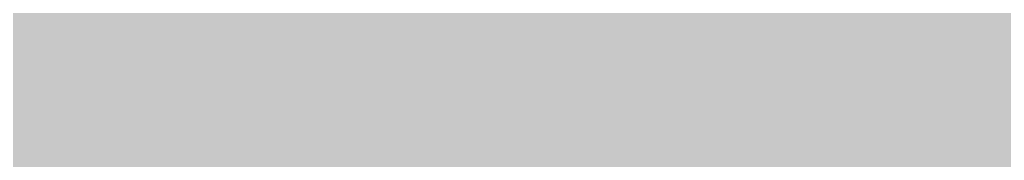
# Model space of a CAD drawing. Header units: millimetres. Extents: x 3633 to 4233, y 3223 to 4074.
# Drawn here: x 3724 to 3805.7, y 3287.1 to 3298.7 of the extents above; entities that cross this region are included whole.
import ezdxf

# ---------------------------------------------------------------- set-up
doc = ezdxf.new("R2010")
doc.units = ezdxf.units.MM
doc.layers.add('GREEN', color=7, linetype='Continuous', true_color=0x007f00)
doc.layers.add('GSCOLORFILL', color=7, linetype='Continuous', lineweight=0)

# ---------------------------------------------------------------- blocks, each defined once
blk = doc.blocks.new('MR-GM-32-6')
at = {"layer": 'GREEN', "lineweight": 9, "true_color": 0x007f00}
h = blk.add_hatch(color=96, dxfattribs=at)
edge = h.paths.add_edge_path()
edge.add_spline(control_points=[(-151.598, 65.758), (-151.598, 65.758), (-151.598, 69.576), (-151.598, 69.576), (-151.598, 69.576), (-152.257, 69.576), (-152.257, 69.576), (-152.257, 69.576), (-152.257, 70.156), (-152.257, 70.156), (-152.257, 70.156), (-151.598, 70.156), (-151.598, 70.156), (-151.598, 70.156), (-151.598, 70.624), (-151.598, 70.624), (-151.598, 70.919), (-151.572, 71.139), (-151.52, 71.282), (-151.448, 71.475), (-151.322, 71.632), (-151.141, 71.752), (-150.96, 71.872), (-150.707, 71.932), (-150.381, 71.932), (-150.171, 71.932), (-149.939, 71.907), (-149.685, 71.858), (-149.685, 71.858), (-149.797, 71.208), (-149.797, 71.208), (-149.951, 71.235), (-150.098, 71.249), (-150.236, 71.249), (-150.462, 71.249), (-150.622, 71.201), (-150.716, 71.104), (-150.81, 71.007), (-150.857, 70.827), (-150.857, 70.562), (-150.857, 70.562), (-150.857, 70.156), (-150.857, 70.156), (-150.857, 70.156), (-150, 70.156), (-150, 70.156), (-150, 70.156), (-150, 69.576), (-150, 69.576), (-150, 69.576), (-150.857, 69.576), (-150.857, 69.576), (-150.857, 69.576), (-150.857, 65.758), (-150.857, 65.758), (-150.857, 65.758), (-151.598, 65.758), (-151.598, 65.758)], knot_values=[0, 0, 0, 0, 1, 1, 1, 2, 2, 2, 3, 3, 3, 4, 4, 4, 5, 5, 5, 6, 6, 6, 7, 7, 7, 8, 8, 8, 9, 9, 9, 10, 10, 10, 11, 11, 11, 12, 12, 12, 13, 13, 13, 14, 14, 14, 15, 15, 15, 16, 16, 16, 17, 17, 17, 18, 18, 18, 19, 19, 19, 19], degree=3, periodic=0)
edge = h.paths.add_edge_path(flags=16)
edge.add_spline(control_points=[(-156.004, 67.957), (-156.004, 67.393), (-155.882, 66.972), (-155.636, 66.692), (-155.39, 66.411), (-155.081, 66.271), (-154.708, 66.271), (-154.338, 66.271), (-154.031, 66.412), (-153.785, 66.694), (-153.539, 66.975), (-153.416, 67.405), (-153.416, 67.982), (-153.416, 68.526), (-153.54, 68.938), (-153.787, 69.218), (-154.034, 69.498), (-154.341, 69.638), (-154.708, 69.638), (-155.081, 69.638), (-155.39, 69.499), (-155.636, 69.22), (-155.882, 68.941), (-156.004, 68.52), (-156.004, 67.957)], knot_values=[0, 0, 0, 0, 1, 1, 1, 2, 2, 2, 3, 3, 3, 4, 4, 4, 5, 5, 5, 6, 6, 6, 7, 7, 7, 8, 8, 8, 8], degree=3, periodic=0)
edge = h.paths.add_edge_path()
edge.add_spline(control_points=[(-156.77, 67.957), (-156.77, 68.771), (-156.544, 69.374), (-156.091, 69.766), (-155.713, 70.092), (-155.252, 70.255), (-154.708, 70.255), (-154.104, 70.255), (-153.609, 70.057), (-153.226, 69.661), (-152.842, 69.265), (-152.65, 68.717), (-152.65, 68.019), (-152.65, 67.453), (-152.735, 67.008), (-152.905, 66.683), (-153.075, 66.359), (-153.322, 66.107), (-153.646, 65.927), (-153.971, 65.748), (-154.324, 65.658), (-154.708, 65.658), (-155.324, 65.658), (-155.822, 65.856), (-156.201, 66.251), (-156.581, 66.645), (-156.77, 67.214), (-156.77, 67.957)], knot_values=[0, 0, 0, 0, 1, 1, 1, 2, 2, 2, 3, 3, 3, 4, 4, 4, 5, 5, 5, 6, 6, 6, 7, 7, 7, 8, 8, 8, 9, 9, 9, 9], degree=3, periodic=0)
edge = h.paths.add_edge_path()
edge.add_spline(control_points=[(-159.578, 66.425), (-159.578, 66.425), (-159.47, 65.766), (-159.47, 65.766), (-159.68, 65.722), (-159.868, 65.7), (-160.033, 65.7), (-160.304, 65.7), (-160.514, 65.742), (-160.663, 65.828), (-160.812, 65.914), (-160.917, 66.026), (-160.977, 66.166), (-161.038, 66.305), (-161.069, 66.598), (-161.069, 67.046), (-161.069, 67.046), (-161.069, 69.576), (-161.069, 69.576), (-161.069, 69.576), (-161.615, 69.576), (-161.615, 69.576), (-161.615, 69.576), (-161.615, 70.156), (-161.615, 70.156), (-161.615, 70.156), (-161.069, 70.156), (-161.069, 70.156), (-161.069, 70.156), (-161.069, 71.245), (-161.069, 71.245), (-161.069, 71.245), (-160.328, 71.692), (-160.328, 71.692), (-160.328, 71.692), (-160.328, 70.156), (-160.328, 70.156), (-160.328, 70.156), (-159.578, 70.156), (-159.578, 70.156), (-159.578, 70.156), (-159.578, 69.576), (-159.578, 69.576), (-159.578, 69.576), (-160.328, 69.576), (-160.328, 69.576), (-160.328, 69.576), (-160.328, 67.004), (-160.328, 67.004), (-160.328, 66.792), (-160.314, 66.655), (-160.288, 66.594), (-160.262, 66.534), (-160.219, 66.485), (-160.16, 66.449), (-160.101, 66.413), (-160.016, 66.395), (-159.905, 66.395), (-159.822, 66.395), (-159.713, 66.405), (-159.578, 66.425)], knot_values=[0, 0, 0, 0, 1, 1, 1, 2, 2, 2, 3, 3, 3, 4, 4, 4, 5, 5, 5, 6, 6, 6, 7, 7, 7, 8, 8, 8, 9, 9, 9, 10, 10, 10, 11, 11, 11, 12, 12, 12, 13, 13, 13, 14, 14, 14, 15, 15, 15, 16, 16, 16, 17, 17, 17, 18, 18, 18, 19, 19, 19, 20, 20, 20, 20], degree=3, periodic=0)
edge = h.paths.add_edge_path()
edge.add_spline(control_points=[(-165.922, 65.758), (-165.922, 65.758), (-165.922, 70.156), (-165.922, 70.156), (-165.922, 70.156), (-165.251, 70.156), (-165.251, 70.156), (-165.251, 70.156), (-165.251, 69.53), (-165.251, 69.53), (-164.928, 70.013), (-164.462, 70.255), (-163.852, 70.255), (-163.587, 70.255), (-163.343, 70.207), (-163.121, 70.112), (-162.898, 70.017), (-162.732, 69.892), (-162.622, 69.737), (-162.511, 69.583), (-162.434, 69.399), (-162.39, 69.187), (-162.362, 69.049), (-162.348, 68.807), (-162.348, 68.462), (-162.348, 68.462), (-162.348, 65.758), (-162.348, 65.758), (-162.348, 65.758), (-163.094, 65.758), (-163.094, 65.758), (-163.094, 65.758), (-163.094, 68.433), (-163.094, 68.433), (-163.094, 68.737), (-163.123, 68.964), (-163.181, 69.114), (-163.239, 69.265), (-163.342, 69.385), (-163.489, 69.475), (-163.637, 69.564), (-163.81, 69.609), (-164.009, 69.609), (-164.327, 69.609), (-164.6, 69.508), (-164.831, 69.307), (-165.062, 69.105), (-165.177, 68.723), (-165.177, 68.16), (-165.177, 68.16), (-165.177, 65.758), (-165.177, 65.758), (-165.177, 65.758), (-165.922, 65.758), (-165.922, 65.758)], knot_values=[0, 0, 0, 0, 1, 1, 1, 2, 2, 2, 3, 3, 3, 4, 4, 4, 5, 5, 5, 6, 6, 6, 7, 7, 7, 8, 8, 8, 9, 9, 9, 10, 10, 10, 11, 11, 11, 12, 12, 12, 13, 13, 13, 14, 14, 14, 15, 15, 15, 16, 16, 16, 17, 17, 17, 18, 18, 18, 18], degree=3, periodic=0)
edge = h.paths.add_edge_path(flags=16)
edge.add_spline(control_points=[(-170.076, 68.379), (-170.076, 68.379), (-167.62, 68.379), (-167.62, 68.379), (-167.653, 68.749), (-167.747, 69.027), (-167.902, 69.211), (-168.139, 69.499), (-168.447, 69.642), (-168.825, 69.642), (-169.167, 69.642), (-169.455, 69.528), (-169.689, 69.298), (-169.922, 69.069), (-170.051, 68.763), (-170.076, 68.379)], knot_values=[0, 0, 0, 0, 1, 1, 1, 2, 2, 2, 3, 3, 3, 4, 4, 4, 5, 5, 5, 5], degree=3, periodic=0)
edge = h.paths.add_edge_path()
edge.add_spline(control_points=[(-167.628, 67.174), (-167.628, 67.174), (-166.858, 67.079), (-166.858, 67.079), (-166.98, 66.629), (-167.205, 66.28), (-167.533, 66.031), (-167.862, 65.783), (-168.281, 65.658), (-168.792, 65.658), (-169.435, 65.658), (-169.945, 65.857), (-170.322, 66.253), (-170.699, 66.649), (-170.887, 67.204), (-170.887, 67.919), (-170.887, 68.659), (-170.697, 69.234), (-170.316, 69.642), (-169.935, 70.051), (-169.441, 70.255), (-168.833, 70.255), (-168.246, 70.255), (-167.765, 70.055), (-167.392, 69.655), (-167.02, 69.254), (-166.833, 68.691), (-166.833, 67.965), (-166.833, 67.921), (-166.835, 67.855), (-166.837, 67.766), (-166.837, 67.766), (-170.117, 67.766), (-170.117, 67.766), (-170.09, 67.283), (-169.953, 66.913), (-169.707, 66.656), (-169.462, 66.4), (-169.155, 66.271), (-168.788, 66.271), (-168.515, 66.271), (-168.281, 66.343), (-168.088, 66.487), (-167.895, 66.63), (-167.742, 66.859), (-167.628, 67.174)], knot_values=[0, 0, 0, 0, 1, 1, 1, 2, 2, 2, 3, 3, 3, 4, 4, 4, 5, 5, 5, 6, 6, 6, 7, 7, 7, 8, 8, 8, 9, 9, 9, 10, 10, 10, 11, 11, 11, 12, 12, 12, 13, 13, 13, 14, 14, 14, 15, 15, 15, 15], degree=3, periodic=0)
edge = h.paths.add_edge_path()
edge.add_spline(control_points=[(-177.704, 65.758), (-177.704, 65.758), (-177.704, 70.156), (-177.704, 70.156), (-177.704, 70.156), (-177.037, 70.156), (-177.037, 70.156), (-177.037, 70.156), (-177.037, 69.539), (-177.037, 69.539), (-176.899, 69.754), (-176.715, 69.927), (-176.486, 70.058), (-176.257, 70.19), (-175.996, 70.255), (-175.704, 70.255), (-175.378, 70.255), (-175.111, 70.187), (-174.902, 70.052), (-174.694, 69.917), (-174.547, 69.728), (-174.461, 69.485), (-174.113, 69.998), (-173.661, 70.255), (-173.103, 70.255), (-172.667, 70.255), (-172.331, 70.134), (-172.097, 69.893), (-171.862, 69.651), (-171.745, 69.279), (-171.745, 68.777), (-171.745, 68.777), (-171.745, 65.758), (-171.745, 65.758), (-171.745, 65.758), (-172.486, 65.758), (-172.486, 65.758), (-172.486, 65.758), (-172.486, 68.528), (-172.486, 68.528), (-172.486, 68.826), (-172.51, 69.041), (-172.558, 69.172), (-172.607, 69.303), (-172.694, 69.409), (-172.821, 69.489), (-172.948, 69.569), (-173.098, 69.609), (-173.269, 69.609), (-173.578, 69.609), (-173.835, 69.506), (-174.039, 69.3), (-174.243, 69.095), (-174.345, 68.766), (-174.345, 68.313), (-174.345, 68.313), (-174.345, 65.758), (-174.345, 65.758), (-174.345, 65.758), (-175.091, 65.758), (-175.091, 65.758), (-175.091, 65.758), (-175.091, 68.615), (-175.091, 68.615), (-175.091, 68.946), (-175.152, 69.195), (-175.273, 69.361), (-175.394, 69.526), (-175.593, 69.609), (-175.869, 69.609), (-176.079, 69.609), (-176.273, 69.554), (-176.451, 69.443), (-176.629, 69.333), (-176.758, 69.171), (-176.838, 68.959), (-176.918, 68.746), (-176.958, 68.44), (-176.958, 68.04), (-176.958, 68.04), (-176.958, 65.758), (-176.958, 65.758), (-176.958, 65.758), (-177.704, 65.758), (-177.704, 65.758)], knot_values=[0, 0, 0, 0, 1, 1, 1, 2, 2, 2, 3, 3, 3, 4, 4, 4, 5, 5, 5, 6, 6, 6, 7, 7, 7, 8, 8, 8, 9, 9, 9, 10, 10, 10, 11, 11, 11, 12, 12, 12, 13, 13, 13, 14, 14, 14, 15, 15, 15, 16, 16, 16, 17, 17, 17, 18, 18, 18, 19, 19, 19, 20, 20, 20, 21, 21, 21, 22, 22, 22, 23, 23, 23, 24, 24, 24, 25, 25, 25, 26, 26, 26, 27, 27, 27, 28, 28, 28, 28], degree=3, periodic=0)
edge = h.paths.add_edge_path()
edge.add_spline(control_points=[(-178.433, 66.425), (-178.433, 66.425), (-178.325, 65.766), (-178.325, 65.766), (-178.535, 65.722), (-178.723, 65.7), (-178.888, 65.7), (-179.159, 65.7), (-179.369, 65.742), (-179.518, 65.828), (-179.667, 65.914), (-179.772, 66.026), (-179.832, 66.166), (-179.893, 66.305), (-179.924, 66.598), (-179.924, 67.046), (-179.924, 67.046), (-179.924, 69.576), (-179.924, 69.576), (-179.924, 69.576), (-180.47, 69.576), (-180.47, 69.576), (-180.47, 69.576), (-180.47, 70.156), (-180.47, 70.156), (-180.47, 70.156), (-179.924, 70.156), (-179.924, 70.156), (-179.924, 70.156), (-179.924, 71.245), (-179.924, 71.245), (-179.924, 71.245), (-179.182, 71.692), (-179.182, 71.692), (-179.182, 71.692), (-179.182, 70.156), (-179.182, 70.156), (-179.182, 70.156), (-178.433, 70.156), (-178.433, 70.156), (-178.433, 70.156), (-178.433, 69.576), (-178.433, 69.576), (-178.433, 69.576), (-179.182, 69.576), (-179.182, 69.576), (-179.182, 69.576), (-179.182, 67.004), (-179.182, 67.004), (-179.182, 66.792), (-179.169, 66.655), (-179.143, 66.594), (-179.117, 66.534), (-179.074, 66.485), (-179.014, 66.449), (-178.955, 66.413), (-178.87, 66.395), (-178.76, 66.395), (-178.677, 66.395), (-178.568, 66.405), (-178.433, 66.425)], knot_values=[0, 0, 0, 0, 1, 1, 1, 2, 2, 2, 3, 3, 3, 4, 4, 4, 5, 5, 5, 6, 6, 6, 7, 7, 7, 8, 8, 8, 9, 9, 9, 10, 10, 10, 11, 11, 11, 12, 12, 12, 13, 13, 13, 14, 14, 14, 15, 15, 15, 16, 16, 16, 17, 17, 17, 18, 18, 18, 19, 19, 19, 20, 20, 20, 20], degree=3, periodic=0)
edge = h.paths.add_edge_path()
edge.add_spline(control_points=[(-182.893, 65.758), (-182.893, 65.758), (-182.893, 70.156), (-182.893, 70.156), (-182.893, 70.156), (-182.222, 70.156), (-182.222, 70.156), (-182.222, 70.156), (-182.222, 69.489), (-182.222, 69.489), (-182.051, 69.801), (-181.893, 70.007), (-181.748, 70.106), (-181.603, 70.205), (-181.443, 70.255), (-181.269, 70.255), (-181.018, 70.255), (-180.763, 70.175), (-180.503, 70.015), (-180.503, 70.015), (-180.76, 69.323), (-180.76, 69.323), (-180.942, 69.431), (-181.124, 69.485), (-181.307, 69.485), (-181.469, 69.485), (-181.616, 69.436), (-181.746, 69.338), (-181.875, 69.24), (-181.968, 69.104), (-182.023, 68.93), (-182.106, 68.665), (-182.147, 68.375), (-182.147, 68.06), (-182.147, 68.06), (-182.147, 65.758), (-182.147, 65.758), (-182.147, 65.758), (-182.893, 65.758), (-182.893, 65.758)], knot_values=[0, 0, 0, 0, 1, 1, 1, 2, 2, 2, 3, 3, 3, 4, 4, 4, 5, 5, 5, 6, 6, 6, 7, 7, 7, 8, 8, 8, 9, 9, 9, 10, 10, 10, 11, 11, 11, 12, 12, 12, 13, 13, 13, 13], degree=3, periodic=0)
edge = h.paths.add_edge_path(flags=16)
edge.add_spline(control_points=[(-184.794, 67.965), (-185.064, 67.855), (-185.47, 67.761), (-186.011, 67.683), (-186.318, 67.639), (-186.534, 67.59), (-186.661, 67.534), (-186.788, 67.479), (-186.886, 67.398), (-186.955, 67.292), (-187.024, 67.186), (-187.059, 67.068), (-187.059, 66.938), (-187.059, 66.739), (-186.984, 66.574), (-186.833, 66.441), (-186.683, 66.308), (-186.462, 66.242), (-186.172, 66.242), (-185.885, 66.242), (-185.63, 66.305), (-185.406, 66.431), (-185.183, 66.556), (-185.018, 66.728), (-184.914, 66.946), (-184.834, 67.115), (-184.794, 67.363), (-184.794, 67.692), (-184.794, 67.692), (-184.794, 67.965), (-184.794, 67.965)], knot_values=[0, 0, 0, 0, 1, 1, 1, 2, 2, 2, 3, 3, 3, 4, 4, 4, 5, 5, 5, 6, 6, 6, 7, 7, 7, 8, 8, 8, 9, 9, 9, 10, 10, 10, 10], degree=3, periodic=0)
edge = h.paths.add_edge_path()
edge.add_spline(control_points=[(-184.731, 66.3), (-185.007, 66.066), (-185.273, 65.9), (-185.529, 65.803), (-185.784, 65.707), (-186.058, 65.658), (-186.351, 65.658), (-186.834, 65.658), (-187.205, 65.776), (-187.465, 66.012), (-187.724, 66.248), (-187.854, 66.55), (-187.854, 66.917), (-187.854, 67.133), (-187.805, 67.329), (-187.707, 67.507), (-187.609, 67.685), (-187.48, 67.828), (-187.322, 67.936), (-187.163, 68.044), (-186.984, 68.125), (-186.786, 68.18), (-186.639, 68.219), (-186.418, 68.256), (-186.123, 68.292), (-185.521, 68.364), (-185.078, 68.449), (-184.794, 68.549), (-184.791, 68.651), (-184.789, 68.716), (-184.789, 68.744), (-184.789, 69.047), (-184.86, 69.261), (-185.001, 69.385), (-185.191, 69.554), (-185.474, 69.638), (-185.85, 69.638), (-186.2, 69.638), (-186.459, 69.577), (-186.626, 69.454), (-186.793, 69.331), (-186.917, 69.113), (-186.997, 68.801), (-186.997, 68.801), (-187.725, 68.901), (-187.725, 68.901), (-187.659, 69.213), (-187.55, 69.465), (-187.398, 69.657), (-187.246, 69.848), (-187.027, 69.996), (-186.74, 70.1), (-186.453, 70.203), (-186.12, 70.255), (-185.742, 70.255), (-185.366, 70.255), (-185.061, 70.211), (-184.827, 70.123), (-184.592, 70.034), (-184.419, 69.923), (-184.309, 69.789), (-184.199, 69.655), (-184.121, 69.486), (-184.077, 69.282), (-184.052, 69.155), (-184.04, 68.926), (-184.04, 68.594), (-184.04, 68.594), (-184.04, 67.601), (-184.04, 67.601), (-184.04, 66.908), (-184.024, 66.469), (-183.992, 66.286), (-183.96, 66.102), (-183.898, 65.926), (-183.804, 65.758), (-183.804, 65.758), (-184.582, 65.758), (-184.582, 65.758), (-184.66, 65.912), (-184.709, 66.093), (-184.731, 66.3)], knot_values=[0, 0, 0, 0, 1, 1, 1, 2, 2, 2, 3, 3, 3, 4, 4, 4, 5, 5, 5, 6, 6, 6, 7, 7, 7, 8, 8, 8, 9, 9, 9, 10, 10, 10, 11, 11, 11, 12, 12, 12, 13, 13, 13, 14, 14, 14, 15, 15, 15, 16, 16, 16, 17, 17, 17, 18, 18, 18, 19, 19, 19, 20, 20, 20, 21, 21, 21, 22, 22, 22, 23, 23, 23, 24, 24, 24, 25, 25, 25, 26, 26, 26, 27, 27, 27, 27], degree=3, periodic=0)
edge = h.paths.add_edge_path(flags=16)
edge.add_spline(control_points=[(-191.643, 67.932), (-191.643, 67.366), (-191.528, 66.948), (-191.299, 66.677), (-191.07, 66.407), (-190.793, 66.271), (-190.467, 66.271), (-190.136, 66.271), (-189.852, 66.411), (-189.616, 66.692), (-189.38, 66.972), (-189.262, 67.406), (-189.262, 67.994), (-189.262, 68.554), (-189.377, 68.974), (-189.607, 69.253), (-189.838, 69.532), (-190.113, 69.671), (-190.434, 69.671), (-190.751, 69.671), (-191.032, 69.523), (-191.276, 69.226), (-191.521, 68.929), (-191.643, 68.498), (-191.643, 67.932)], knot_values=[0, 0, 0, 0, 1, 1, 1, 2, 2, 2, 3, 3, 3, 4, 4, 4, 5, 5, 5, 6, 6, 6, 7, 7, 7, 8, 8, 8, 8], degree=3, periodic=0)
edge = h.paths.add_edge_path()
edge.add_spline(control_points=[(-192.318, 64.072), (-192.318, 64.072), (-192.318, 70.156), (-192.318, 70.156), (-192.318, 70.156), (-191.639, 70.156), (-191.639, 70.156), (-191.639, 70.156), (-191.639, 69.584), (-191.639, 69.584), (-191.479, 69.808), (-191.298, 69.976), (-191.096, 70.087), (-190.895, 70.199), (-190.65, 70.255), (-190.363, 70.255), (-189.988, 70.255), (-189.656, 70.159), (-189.37, 69.965), (-189.082, 69.772), (-188.866, 69.499), (-188.719, 69.147), (-188.573, 68.795), (-188.5, 68.41), (-188.5, 67.99), (-188.5, 67.54), (-188.581, 67.135), (-188.742, 66.775), (-188.904, 66.414), (-189.138, 66.138), (-189.446, 65.946), (-189.754, 65.754), (-190.078, 65.658), (-190.417, 65.658), (-190.666, 65.658), (-190.889, 65.711), (-191.086, 65.816), (-191.283, 65.921), (-191.446, 66.053), (-191.573, 66.213), (-191.573, 66.213), (-191.573, 64.072), (-191.573, 64.072), (-191.573, 64.072), (-192.318, 64.072), (-192.318, 64.072)], knot_values=[0, 0, 0, 0, 1, 1, 1, 2, 2, 2, 3, 3, 3, 4, 4, 4, 5, 5, 5, 6, 6, 6, 7, 7, 7, 8, 8, 8, 9, 9, 9, 10, 10, 10, 11, 11, 11, 12, 12, 12, 13, 13, 13, 14, 14, 14, 15, 15, 15, 15], degree=3, periodic=0)
edge = h.paths.add_edge_path(flags=16)
edge.add_spline(control_points=[(-196.472, 68.379), (-196.472, 68.379), (-194.016, 68.379), (-194.016, 68.379), (-194.049, 68.749), (-194.143, 69.027), (-194.297, 69.211), (-194.535, 69.499), (-194.843, 69.642), (-195.221, 69.642), (-195.563, 69.642), (-195.851, 69.528), (-196.084, 69.298), (-196.318, 69.069), (-196.447, 68.763), (-196.472, 68.379)], knot_values=[0, 0, 0, 0, 1, 1, 1, 2, 2, 2, 3, 3, 3, 4, 4, 4, 5, 5, 5, 5], degree=3, periodic=0)
edge = h.paths.add_edge_path()
edge.add_spline(control_points=[(-194.024, 67.174), (-194.024, 67.174), (-193.254, 67.079), (-193.254, 67.079), (-193.375, 66.629), (-193.6, 66.28), (-193.929, 66.031), (-194.257, 65.783), (-194.677, 65.658), (-195.188, 65.658), (-195.831, 65.658), (-196.341, 65.857), (-196.718, 66.253), (-197.095, 66.649), (-197.283, 67.204), (-197.283, 67.919), (-197.283, 68.659), (-197.093, 69.234), (-196.712, 69.642), (-196.331, 70.051), (-195.837, 70.255), (-195.229, 70.255), (-194.641, 70.255), (-194.161, 70.055), (-193.788, 69.655), (-193.415, 69.254), (-193.229, 68.691), (-193.229, 67.965), (-193.229, 67.921), (-193.23, 67.855), (-193.233, 67.766), (-193.233, 67.766), (-196.513, 67.766), (-196.513, 67.766), (-196.485, 67.283), (-196.349, 66.913), (-196.103, 66.656), (-195.857, 66.4), (-195.551, 66.271), (-195.184, 66.271), (-194.91, 66.271), (-194.677, 66.343), (-194.484, 66.487), (-194.291, 66.63), (-194.137, 66.859), (-194.024, 67.174)], knot_values=[0, 0, 0, 0, 1, 1, 1, 2, 2, 2, 3, 3, 3, 4, 4, 4, 5, 5, 5, 6, 6, 6, 7, 7, 7, 8, 8, 8, 9, 9, 9, 10, 10, 10, 11, 11, 11, 12, 12, 12, 13, 13, 13, 14, 14, 14, 15, 15, 15, 15], degree=3, periodic=0)
edge = h.paths.add_edge_path(flags=16)
edge.add_spline(control_points=[(-202.261, 66.474), (-202.261, 66.474), (-200.965, 66.474), (-200.965, 66.474), (-200.564, 66.474), (-200.25, 66.511), (-200.023, 66.586), (-199.795, 66.66), (-199.613, 66.765), (-199.478, 66.901), (-199.287, 67.091), (-199.139, 67.347), (-199.033, 67.669), (-198.927, 67.991), (-198.873, 68.38), (-198.873, 68.839), (-198.873, 69.474), (-198.978, 69.962), (-199.186, 70.303), (-199.395, 70.644), (-199.648, 70.872), (-199.946, 70.988), (-200.161, 71.071), (-200.508, 71.112), (-200.985, 71.112), (-200.985, 71.112), (-202.261, 71.112), (-202.261, 71.112), (-202.261, 71.112), (-202.261, 66.474), (-202.261, 66.474)], knot_values=[0, 0, 0, 0, 1, 1, 1, 2, 2, 2, 3, 3, 3, 4, 4, 4, 5, 5, 5, 6, 6, 6, 7, 7, 7, 8, 8, 8, 9, 9, 9, 10, 10, 10, 10], degree=3, periodic=0)
edge = h.paths.add_edge_path()
edge.add_spline(control_points=[(-203.064, 65.758), (-203.064, 65.758), (-203.064, 71.829), (-203.064, 71.829), (-203.064, 71.829), (-200.973, 71.829), (-200.973, 71.829), (-200.501, 71.829), (-200.141, 71.8), (-199.892, 71.742), (-199.544, 71.662), (-199.248, 71.517), (-199.002, 71.307), (-198.682, 71.036), (-198.442, 70.691), (-198.283, 70.27), (-198.125, 69.848), (-198.045, 69.367), (-198.045, 68.826), (-198.045, 68.365), (-198.099, 67.957), (-198.207, 67.601), (-198.314, 67.244), (-198.452, 66.95), (-198.621, 66.716), (-198.789, 66.483), (-198.973, 66.3), (-199.174, 66.166), (-199.374, 66.032), (-199.615, 65.93), (-199.898, 65.861), (-200.181, 65.792), (-200.506, 65.758), (-200.874, 65.758), (-200.874, 65.758), (-203.064, 65.758), (-203.064, 65.758)], knot_values=[0, 0, 0, 0, 1, 1, 1, 2, 2, 2, 3, 3, 3, 4, 4, 4, 5, 5, 5, 6, 6, 6, 7, 7, 7, 8, 8, 8, 9, 9, 9, 10, 10, 10, 11, 11, 11, 12, 12, 12, 12], degree=3, periodic=0)
at = {"layer": 'GSCOLORFILL', "true_color": 0xf5f5f5, "transparency": 33554687}
blk.add_hatch(color=7, dxfattribs=at).paths.add_polyline_path([(-250.005, 0), (249.995, 0, 0.414214), (299.995, 50), (299.995, 200, 0.414214), (249.995, 250), (-250.005, 250, 0.414214), (-300.005, 200), (-300.005, 50, 0.414214)])

msp = doc.modelspace()

# ---------------------------------------------------------------- block references
msp.add_blockref('MR-GM-32-6', (3932.511, 3223.067))

doc.saveas('drawing.dxf')
